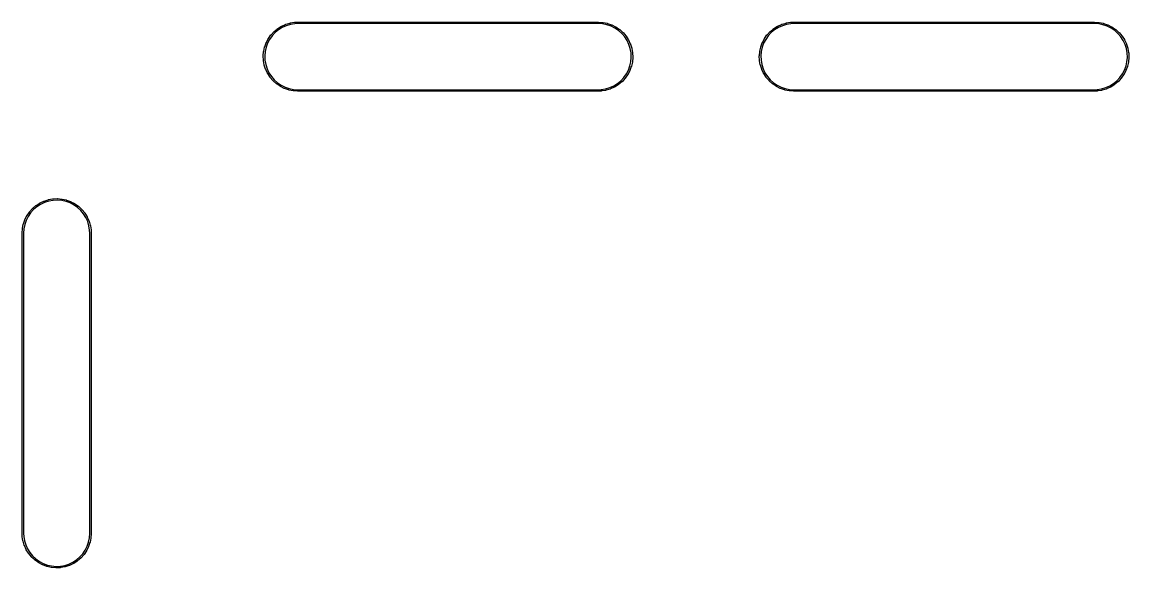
# Model space of a CAD drawing. Extents: x 14.9 to 26, y 3.1 to 12.8.
# Drawn here: x 20.368 to 23.268, y 6.181 to 7.613 of the extents above; entities that cross this region are included whole.
import ezdxf

# ---------------------------------------------------------------- set-up
doc = ezdxf.new("R2010")
doc.units = 0
doc.header["$MEASUREMENT"] = 0
doc.layers.add('BLACK', color=7, linetype='CONTINUOUS')

msp = doc.modelspace()

# ---------------------------------------------------------------- linework, layer by layer
at = {"layer": 'BLACK', "linetype": 'CONTINUOUS'}
for p, q in [((21.0383, 7.59633), (21.0476, 7.60211)), ((21.0476, 7.60211), (21.0477, 7.60224)), ((21.0477, 7.60224), (21.048, 7.60238)), ((21.048, 7.60238), (21.0483, 7.60257)), ((21.0483, 7.60257), (21.0485, 7.60259)), ((21.0485, 7.60259), (21.0585, 7.60709)), ((21.0604, 7.60361), (21.0499, 7.5989)), ((21.0585, 7.60709), (21.0587, 7.60721)), ((21.0587, 7.60721), (21.059, 7.6073)), ((21.059, 7.6073), (21.0593, 7.60745)), ((21.0593, 7.60745), (21.0595, 7.60745)), ((21.0595, 7.60745), (21.07, 7.61059)), ((21.0714, 7.60689), (21.0604, 7.60361)), ((21.07, 7.61059), (21.0701, 7.61068)), ((21.0701, 7.61068), (21.0705, 7.61073)), ((21.0705, 7.61073), (21.0708, 7.61083)), ((21.0708, 7.61083), (21.071, 7.61081)), ((21.071, 7.61081), (21.0818, 7.61253)), ((21.0827, 7.60868), (21.0714, 7.60689)), ((21.0818, 7.61253), (21.082, 7.61259)), ((21.082, 7.61259), (21.0823, 7.61261)), ((21.0823, 7.61261), (21.0827, 7.61266)), ((21.0827, 7.61266), (21.0828, 7.61263)), ((21.0906, 7.60904), (21.0827, 7.60868)), ((21.0828, 7.61263), (21.09, 7.61296)), ((21.09, 7.61296), (21.0901, 7.61298)), ((21.0901, 7.61298), (21.0905, 7.61298)), ((21.0905, 7.61298), (21.0909, 7.613)), ((21.8779, 7.60904), (21.0906, 7.60904)), ((21.0909, 7.613), (21.091, 7.61298)), ((21.091, 7.61298), (21.8775, 7.61298)), ((21.8775, 7.61298), (21.8776, 7.61301)), ((21.8776, 7.61301), (21.878, 7.61298)), ((21.8894, 7.60828), (21.8779, 7.60904)), ((21.878, 7.61298), (21.8784, 7.61298)), ((21.8784, 7.61298), (21.8785, 7.61295)), ((21.8785, 7.61295), (21.8894, 7.61222)), ((21.8894, 7.61222), (21.8896, 7.61226)), ((21.9007, 7.60601), (21.8894, 7.60828)), ((21.8896, 7.61226), (21.8899, 7.61219)), ((21.8899, 7.61219), (21.8903, 7.61217)), ((21.8903, 7.61217), (21.8904, 7.61209)), ((21.8904, 7.61209), (21.9012, 7.60992)), ((21.9115, 7.60227), (21.9007, 7.60601)), ((21.9012, 7.60992), (21.9014, 7.60993)), ((21.9014, 7.60993), (21.9017, 7.60982)), ((21.9017, 7.60982), (21.902, 7.60975)), ((21.902, 7.60975), (21.9022, 7.60965)), ((21.9022, 7.60965), (21.9126, 7.60607)), ((21.9218, 7.59713), (21.9115, 7.60227)), ((21.9126, 7.60607), (21.9127, 7.60606)), ((21.9127, 7.60606), (21.913, 7.60591)), ((21.913, 7.60591), (21.9134, 7.6058)), ((21.9134, 7.6058), (21.9135, 7.60568)), ((21.9135, 7.60568), (21.9233, 7.60076)), ((21.9233, 7.60076), (21.9235, 7.60073)), ((21.9235, 7.60073), (21.9238, 7.60053)), ((21.9238, 7.60053), (21.9241, 7.60038)), ((21.9241, 7.60038), (21.9242, 7.60025)), ((21.9242, 7.60025), (21.9333, 7.59407)), ((22.3383, 7.59633), (22.3476, 7.60211)), ((22.3476, 7.60211), (22.3477, 7.60224)), ((22.3477, 7.60224), (22.348, 7.60238)), ((22.348, 7.60238), (22.3483, 7.60257)), ((22.3483, 7.60257), (22.3485, 7.60259)), ((22.3485, 7.60259), (22.3585, 7.60709)), ((22.3604, 7.60361), (22.3499, 7.5989)), ((22.3585, 7.60709), (22.3587, 7.60721)), ((22.3587, 7.60721), (22.359, 7.6073)), ((22.359, 7.6073), (22.3593, 7.60745)), ((22.3593, 7.60745), (22.3595, 7.60745)), ((22.3595, 7.60745), (22.37, 7.61059)), ((22.3714, 7.60689), (22.3604, 7.60361)), ((22.37, 7.61059), (22.3701, 7.61068)), ((22.3701, 7.61068), (22.3705, 7.61073)), ((22.3705, 7.61073), (22.3708, 7.61083)), ((22.3708, 7.61083), (22.371, 7.61081)), ((22.371, 7.61081), (22.3818, 7.61253)), ((22.3827, 7.60868), (22.3714, 7.60689)), ((22.3818, 7.61253), (22.382, 7.61259)), ((22.382, 7.61259), (22.3823, 7.61261)), ((22.3823, 7.61261), (22.3827, 7.61266)), ((22.3827, 7.61266), (22.3828, 7.61263)), ((22.3906, 7.60904), (22.3827, 7.60868)), ((22.3828, 7.61263), (22.39, 7.61296)), ((22.39, 7.61296), (22.3901, 7.61298)), ((22.3901, 7.61298), (22.3905, 7.61298)), ((22.3905, 7.61298), (22.3909, 7.613)), ((23.1779, 7.60904), (22.3906, 7.60904)), ((22.3909, 7.613), (22.391, 7.61298)), ((22.391, 7.61298), (23.1775, 7.61298)), ((23.1775, 7.61298), (23.1776, 7.61301)), ((23.1776, 7.61301), (23.178, 7.61298)), ((23.1894, 7.60828), (23.1779, 7.60904)), ((23.178, 7.61298), (23.1784, 7.61298)), ((23.1784, 7.61298), (23.1785, 7.61295)), ((23.1785, 7.61295), (23.1894, 7.61222)), ((23.1894, 7.61222), (23.1896, 7.61226)), ((23.2007, 7.60601), (23.1894, 7.60828)), ((23.1896, 7.61226), (23.1899, 7.61219)), ((23.1899, 7.61219), (23.1903, 7.61217)), ((23.1903, 7.61217), (23.1904, 7.61209)), ((23.1904, 7.61209), (23.2012, 7.60992)), ((23.2115, 7.60227), (23.2007, 7.60601)), ((23.2012, 7.60992), (23.2014, 7.60993)), ((23.2014, 7.60993), (23.2017, 7.60982)), ((23.2017, 7.60982), (23.202, 7.60975)), ((23.202, 7.60975), (23.2022, 7.60965)), ((23.2022, 7.60965), (23.2126, 7.60607)), ((23.2218, 7.59713), (23.2115, 7.60227)), ((23.2126, 7.60607), (23.2127, 7.60606)), ((23.2127, 7.60606), (23.213, 7.60591)), ((23.213, 7.60591), (23.2134, 7.6058)), ((23.2134, 7.6058), (23.2135, 7.60568)), ((23.2135, 7.60568), (23.2233, 7.60076)), ((23.2233, 7.60076), (23.2235, 7.60073)), ((23.2235, 7.60073), (23.2238, 7.60053)), ((23.2238, 7.60053), (23.2241, 7.60038)), ((23.2241, 7.60038), (23.2242, 7.60025)), ((23.2242, 7.60025), (23.2333, 7.59407)), ((21.0134, 7.56988), (21.0136, 7.57018)), ((21.0136, 7.57018), (21.0137, 7.5703)), ((21.0137, 7.5703), (21.0201, 7.57924)), ((21.0234, 7.57717), (21.0168, 7.56781)), ((21.0201, 7.57941), (21.0204, 7.57966)), ((21.0201, 7.57924), (21.0201, 7.57941)), ((21.0204, 7.57966), (21.0206, 7.57994)), ((21.0206, 7.57994), (21.0207, 7.58004)), ((21.0207, 7.58004), (21.0282, 7.58807)), ((21.0313, 7.58556), (21.0234, 7.57717)), ((21.0282, 7.58807), (21.0283, 7.58822)), ((21.0283, 7.58822), (21.0286, 7.58844)), ((21.0286, 7.58844), (21.0288, 7.58869)), ((21.0288, 7.58869), (21.029, 7.58877)), ((21.029, 7.58877), (21.0374, 7.59573)), ((21.0401, 7.59285), (21.0313, 7.58556)), ((21.0374, 7.59573), (21.0375, 7.59588)), ((21.0375, 7.59588), (21.0378, 7.59606)), ((21.0378, 7.59606), (21.0381, 7.59628)), ((21.0381, 7.59628), (21.0383, 7.59633)), ((21.0499, 7.5989), (21.0401, 7.59285)), ((21.9313, 7.59068), (21.9218, 7.59713)), ((21.9398, 7.58303), (21.9313, 7.59068)), ((21.9333, 7.59407), (21.9334, 7.59402)), ((21.9334, 7.59402), (21.9337, 7.59379)), ((21.9337, 7.59379), (21.934, 7.59359)), ((21.934, 7.59359), (21.9341, 7.59344)), ((21.9341, 7.59344), (21.9423, 7.58613)), ((21.9473, 7.57431), (21.9398, 7.58303)), ((21.9423, 7.58613), (21.9424, 7.58605)), ((21.9424, 7.58605), (21.9427, 7.58579)), ((21.9427, 7.58579), (21.9429, 7.58556)), ((21.9429, 7.58556), (21.943, 7.5854)), ((21.943, 7.5854), (21.9501, 7.57706)), ((21.9536, 7.56468), (21.9473, 7.57431)), ((21.9501, 7.57706), (21.9503, 7.57696)), ((21.9503, 7.57696), (21.9505, 7.57667)), ((21.9505, 7.57667), (21.9507, 7.57641)), ((21.9507, 7.57641), (21.9507, 7.57624)), ((21.9507, 7.57624), (21.9567, 7.56704)), ((22.3134, 7.56988), (22.3136, 7.57018)), ((22.3136, 7.57018), (22.3137, 7.5703)), ((22.3137, 7.5703), (22.3201, 7.57924)), ((22.3234, 7.57717), (22.3168, 7.56781)), ((22.3201, 7.57941), (22.3204, 7.57966)), ((22.3201, 7.57924), (22.3201, 7.57941)), ((22.3204, 7.57966), (22.3206, 7.57994)), ((22.3206, 7.57994), (22.3207, 7.58004)), ((22.3207, 7.58004), (22.3282, 7.58807)), ((22.3313, 7.58556), (22.3234, 7.57717)), ((22.3282, 7.58807), (22.3283, 7.58822)), ((22.3283, 7.58822), (22.3286, 7.58844)), ((22.3286, 7.58844), (22.3288, 7.58869)), ((22.3288, 7.58869), (22.329, 7.58877)), ((22.329, 7.58877), (22.3374, 7.59573)), ((22.3401, 7.59285), (22.3313, 7.58556)), ((22.3374, 7.59573), (22.3375, 7.59588)), ((22.3375, 7.59588), (22.3378, 7.59606)), ((22.3378, 7.59606), (22.3381, 7.59628)), ((22.3381, 7.59628), (22.3383, 7.59633)), ((22.3499, 7.5989), (22.3401, 7.59285)), ((23.2313, 7.59068), (23.2218, 7.59713)), ((23.2398, 7.58303), (23.2313, 7.59068)), ((23.2333, 7.59407), (23.2334, 7.59402)), ((23.2334, 7.59402), (23.2337, 7.59379)), ((23.2337, 7.59379), (23.234, 7.59359)), ((23.234, 7.59359), (23.2341, 7.59344)), ((23.2341, 7.59344), (23.2423, 7.58613)), ((23.2473, 7.57431), (23.2398, 7.58303)), ((23.2423, 7.58613), (23.2424, 7.58605)), ((23.2424, 7.58605), (23.2427, 7.58579)), ((23.2427, 7.58579), (23.2429, 7.58556)), ((23.2429, 7.58556), (23.243, 7.5854)), ((23.243, 7.5854), (23.2501, 7.57706)), ((23.2536, 7.56468), (23.2473, 7.57431)), ((23.2501, 7.57706), (23.2503, 7.57696)), ((23.2503, 7.57696), (23.2505, 7.57667)), ((23.2505, 7.57667), (23.2507, 7.57641)), ((23.2507, 7.57641), (23.2507, 7.57624)), ((23.2507, 7.57624), (23.2567, 7.56704)), ((21.0012, 7.53678), (21.0036, 7.5475)), ((21.0036, 7.54767), (21.0037, 7.548)), ((21.0036, 7.5475), (21.0036, 7.54767)), ((21.0037, 7.548), (21.0038, 7.54833)), ((21.0038, 7.54833), (21.0039, 7.54848)), ((21.0039, 7.54848), (21.0076, 7.55878)), ((21.0075, 7.54688), (21.005, 7.53568)), ((21.0114, 7.55766), (21.0075, 7.54688)), ((21.0076, 7.55878), (21.0077, 7.55896)), ((21.0077, 7.55896), (21.0078, 7.55926)), ((21.0078, 7.55926), (21.0079, 7.55958)), ((21.0079, 7.55958), (21.0081, 7.55971)), ((21.0081, 7.55971), (21.0132, 7.56942)), ((21.0168, 7.56781), (21.0114, 7.55766)), ((21.0132, 7.5696), (21.0134, 7.56988)), ((21.0132, 7.56942), (21.0132, 7.5696)), ((21.9585, 7.55431), (21.9536, 7.56468)), ((21.9567, 7.56704), (21.9569, 7.56692)), ((21.9569, 7.56692), (21.957, 7.56661)), ((21.957, 7.56661), (21.9572, 7.56632)), ((21.9572, 7.56632), (21.9572, 7.56614)), ((21.9572, 7.56614), (21.9619, 7.55623)), ((21.962, 7.54338), (21.9585, 7.55431)), ((21.9619, 7.55623), (21.962, 7.55609)), ((21.962, 7.55609), (21.9621, 7.55576)), ((21.964, 7.53208), (21.962, 7.54338)), ((21.9621, 7.55576), (21.9623, 7.55545)), ((21.9623, 7.55545), (21.9623, 7.55528)), ((21.9623, 7.55528), (21.9657, 7.54482)), ((21.9657, 7.54482), (21.9658, 7.54467)), ((21.9658, 7.54467), (21.9658, 7.54434)), ((21.9658, 7.54434), (21.9659, 7.54401)), ((21.9659, 7.54401), (21.9659, 7.54383)), ((21.9659, 7.54383), (21.9679, 7.53303)), ((22.3012, 7.53678), (22.3036, 7.5475)), ((22.3036, 7.54767), (22.3037, 7.548)), ((22.3036, 7.5475), (22.3036, 7.54767)), ((22.3037, 7.548), (22.3038, 7.54833)), ((22.3038, 7.54833), (22.3039, 7.54848)), ((22.3039, 7.54848), (22.3076, 7.55878)), ((22.3075, 7.54688), (22.305, 7.53568)), ((22.3114, 7.55766), (22.3075, 7.54688)), ((22.3076, 7.55878), (22.3077, 7.55896)), ((22.3077, 7.55896), (22.3078, 7.55926)), ((22.3078, 7.55926), (22.3079, 7.55958)), ((22.3079, 7.55958), (22.3081, 7.55971)), ((22.3081, 7.55971), (22.3132, 7.56942)), ((22.3168, 7.56781), (22.3114, 7.55766)), ((22.3132, 7.5696), (22.3134, 7.56988)), ((22.3132, 7.56942), (22.3132, 7.5696)), ((23.2585, 7.55431), (23.2536, 7.56468)), ((23.2567, 7.56704), (23.2569, 7.56692)), ((23.2569, 7.56692), (23.257, 7.56661)), ((23.257, 7.56661), (23.2572, 7.56632)), ((23.2572, 7.56632), (23.2572, 7.56614)), ((23.2572, 7.56614), (23.2619, 7.55623)), ((23.262, 7.54338), (23.2585, 7.55431)), ((23.2619, 7.55623), (23.262, 7.55609)), ((23.262, 7.55609), (23.2621, 7.55576)), ((23.264, 7.53208), (23.262, 7.54338)), ((23.2621, 7.55576), (23.2623, 7.55545)), ((23.2623, 7.55545), (23.2623, 7.55528)), ((23.2623, 7.55528), (23.2657, 7.54482)), ((23.2657, 7.54482), (23.2658, 7.54467)), ((23.2658, 7.54467), (23.2658, 7.54434)), ((23.2658, 7.54434), (23.2659, 7.54401)), ((23.2659, 7.54401), (23.2659, 7.54383)), ((23.2659, 7.54383), (23.2679, 7.53303)), ((21, 7.52467), (21.0001, 7.52484)), ((21, 7.52432), (21, 7.52467)), ((21, 7.52398), (21, 7.52432)), ((21, 7.52381), (21, 7.52398)), ((21.0005, 7.51285), (21, 7.52381)), ((21.0001, 7.52484), (21.001, 7.53577)), ((21.0005, 7.51267), (21.0005, 7.51285)), ((21.0006, 7.51233), (21.0005, 7.51267)), ((21.0006, 7.51199), (21.0006, 7.51233)), ((21.001, 7.53595), (21.0011, 7.53628)), ((21.001, 7.53577), (21.001, 7.53595)), ((21.0011, 7.53662), (21.0012, 7.53678)), ((21.0011, 7.53628), (21.0011, 7.53662)), ((21.005, 7.53568), (21.004, 7.52424)), ((21.004, 7.52424), (21.0045, 7.51277)), ((21.0045, 7.51277), (21.0065, 7.50148)), ((21.9635, 7.50918), (21.9645, 7.52061)), ((21.9645, 7.52061), (21.964, 7.53208)), ((21.9684, 7.52002), (21.9675, 7.50909)), ((21.9679, 7.53303), (21.9679, 7.53287)), ((21.9679, 7.53287), (21.9679, 7.53252)), ((21.9679, 7.53252), (21.968, 7.53218)), ((21.968, 7.53218), (21.968, 7.53201)), ((21.968, 7.53201), (21.9685, 7.52104)), ((21.9685, 7.52019), (21.9684, 7.52002)), ((21.9685, 7.52104), (21.9685, 7.52087)), ((21.9685, 7.52087), (21.9685, 7.52053)), ((21.9685, 7.52053), (21.9685, 7.52019)), ((22.3, 7.52467), (22.3001, 7.52484)), ((22.3, 7.52432), (22.3, 7.52467)), ((22.3, 7.52398), (22.3, 7.52432)), ((22.3, 7.52381), (22.3, 7.52398)), ((22.3005, 7.51285), (22.3, 7.52381)), ((22.3001, 7.52484), (22.301, 7.53577)), ((22.3005, 7.51267), (22.3005, 7.51285)), ((22.3006, 7.51233), (22.3005, 7.51267)), ((22.3006, 7.51199), (22.3006, 7.51233)), ((22.301, 7.53595), (22.3011, 7.53628)), ((22.301, 7.53577), (22.301, 7.53595)), ((22.3011, 7.53662), (22.3012, 7.53678)), ((22.3011, 7.53628), (22.3011, 7.53662)), ((22.305, 7.53568), (22.304, 7.52424)), ((22.304, 7.52424), (22.3045, 7.51277)), ((22.3045, 7.51277), (22.3065, 7.50148)), ((23.2635, 7.50918), (23.2645, 7.52061)), ((23.2645, 7.52061), (23.264, 7.53208)), ((23.2684, 7.52002), (23.2675, 7.50909)), ((23.2679, 7.53303), (23.2679, 7.53287)), ((23.2679, 7.53287), (23.2679, 7.53252)), ((23.2679, 7.53252), (23.268, 7.53218)), ((23.268, 7.53218), (23.268, 7.53201)), ((23.268, 7.53201), (23.2685, 7.52104)), ((23.2685, 7.52019), (23.2684, 7.52002)), ((23.2685, 7.52104), (23.2685, 7.52087)), ((23.2685, 7.52087), (23.2685, 7.52053)), ((23.2685, 7.52053), (23.2685, 7.52019)), ((21.0007, 7.51183), (21.0006, 7.51199)), ((21.0026, 7.50103), (21.0007, 7.51183)), ((21.0026, 7.50085), (21.0026, 7.50103)), ((21.0027, 7.50052), (21.0026, 7.50085)), ((21.0027, 7.50018), (21.0027, 7.50052)), ((21.0028, 7.50003), (21.0027, 7.50018)), ((21.0062, 7.48958), (21.0028, 7.50003)), ((21.0062, 7.4894), (21.0062, 7.48958)), ((21.0064, 7.48909), (21.0062, 7.4894)), ((21.0065, 7.48876), (21.0064, 7.48909)), ((21.0065, 7.50148), (21.01, 7.49054)), ((21.0066, 7.48863), (21.0065, 7.48876)), ((21.0113, 7.47871), (21.0066, 7.48863)), ((21.01, 7.49054), (21.0149, 7.48017)), ((21.9517, 7.47705), (21.9571, 7.4872)), ((21.9604, 7.48514), (21.9553, 7.47543)), ((21.9571, 7.4872), (21.961, 7.49797)), ((21.9606, 7.48527), (21.9604, 7.48514)), ((21.9607, 7.4856), (21.9606, 7.48527)), ((21.9608, 7.4859), (21.9607, 7.4856)), ((21.9609, 7.48608), (21.9608, 7.4859)), ((21.9646, 7.49638), (21.9609, 7.48608)), ((21.961, 7.49797), (21.9635, 7.50918)), ((21.9647, 7.49652), (21.9646, 7.49638)), ((21.9648, 7.49686), (21.9647, 7.49652)), ((21.9649, 7.49718), (21.9648, 7.49686)), ((21.9673, 7.50807), (21.9649, 7.49736)), ((21.9649, 7.49736), (21.9649, 7.49718)), ((21.9674, 7.50823), (21.9673, 7.50807)), ((21.9675, 7.50891), (21.9674, 7.50857)), ((21.9674, 7.50857), (21.9674, 7.50823)), ((21.9675, 7.50909), (21.9675, 7.50891)), ((22.3007, 7.51183), (22.3006, 7.51199)), ((22.3026, 7.50103), (22.3007, 7.51183)), ((22.3026, 7.50085), (22.3026, 7.50103)), ((22.3027, 7.50052), (22.3026, 7.50085)), ((22.3027, 7.50018), (22.3027, 7.50052)), ((22.3028, 7.50003), (22.3027, 7.50018)), ((22.3062, 7.48958), (22.3028, 7.50003)), ((22.3062, 7.4894), (22.3062, 7.48958)), ((22.3064, 7.48909), (22.3062, 7.4894)), ((22.3065, 7.48876), (22.3064, 7.48909)), ((22.3065, 7.50148), (22.31, 7.49054)), ((22.3066, 7.48863), (22.3065, 7.48876)), ((22.3113, 7.47871), (22.3066, 7.48863)), ((22.31, 7.49054), (22.3149, 7.48017)), ((23.2517, 7.47705), (23.2571, 7.4872)), ((23.2604, 7.48514), (23.2553, 7.47543)), ((23.2571, 7.4872), (23.261, 7.49797)), ((23.2606, 7.48527), (23.2604, 7.48514)), ((23.2607, 7.4856), (23.2606, 7.48527)), ((23.2608, 7.4859), (23.2607, 7.4856)), ((23.2609, 7.48608), (23.2608, 7.4859)), ((23.2646, 7.49638), (23.2609, 7.48608)), ((23.261, 7.49797), (23.2635, 7.50918)), ((23.2647, 7.49652), (23.2646, 7.49638)), ((23.2648, 7.49686), (23.2647, 7.49652)), ((23.2649, 7.49718), (23.2648, 7.49686)), ((23.2673, 7.50807), (23.2649, 7.49736)), ((23.2649, 7.49736), (23.2649, 7.49718)), ((23.2674, 7.50823), (23.2673, 7.50807)), ((23.2675, 7.50891), (23.2674, 7.50857)), ((23.2674, 7.50857), (23.2674, 7.50823)), ((23.2675, 7.50909), (23.2675, 7.50891)), ((21.0113, 7.47854), (21.0113, 7.47871)), ((21.0115, 7.47825), (21.0113, 7.47854)), ((21.0117, 7.47794), (21.0115, 7.47825)), ((21.0118, 7.47782), (21.0117, 7.47794)), ((21.0178, 7.46861), (21.0118, 7.47782)), ((21.0149, 7.48017), (21.0212, 7.47055)), ((21.0178, 7.46844), (21.0178, 7.46861)), ((21.018, 7.46818), (21.0178, 7.46844)), ((21.0182, 7.46789), (21.018, 7.46818)), ((21.0184, 7.46779), (21.0182, 7.46789)), ((21.0255, 7.45946), (21.0184, 7.46779)), ((21.0212, 7.47055), (21.0287, 7.46183)), ((21.0256, 7.4593), (21.0255, 7.45946)), ((21.0259, 7.45907), (21.0256, 7.4593)), ((21.0261, 7.45881), (21.0259, 7.45907)), ((21.0262, 7.45873), (21.0261, 7.45881)), ((21.0344, 7.45141), (21.0262, 7.45873)), ((21.0287, 7.46183), (21.0372, 7.45418)), ((21.0372, 7.45418), (21.0467, 7.44773)), ((21.9284, 7.45201), (21.9372, 7.45929)), ((21.9395, 7.45609), (21.9311, 7.44912)), ((21.9372, 7.45929), (21.9451, 7.46769)), ((21.9397, 7.45616), (21.9395, 7.45609)), ((21.9399, 7.45642), (21.9397, 7.45616)), ((21.9402, 7.45663), (21.9399, 7.45642)), ((21.9403, 7.45679), (21.9402, 7.45663)), ((21.9478, 7.46482), (21.9403, 7.45679)), ((21.9451, 7.46769), (21.9517, 7.47705)), ((21.9479, 7.46491), (21.9478, 7.46482)), ((21.9481, 7.46519), (21.9479, 7.46491)), ((21.9484, 7.46545), (21.9481, 7.46519)), ((21.9548, 7.47456), (21.9484, 7.46561)), ((21.9484, 7.46561), (21.9484, 7.46545)), ((21.9549, 7.47467), (21.9548, 7.47456)), ((21.9551, 7.47498), (21.9549, 7.47467)), ((21.9553, 7.47526), (21.9551, 7.47498)), ((21.9553, 7.47543), (21.9553, 7.47526)), ((22.3113, 7.47854), (22.3113, 7.47871)), ((22.3115, 7.47825), (22.3113, 7.47854)), ((22.3117, 7.47794), (22.3115, 7.47825)), ((22.3118, 7.47782), (22.3117, 7.47794)), ((22.3178, 7.46861), (22.3118, 7.47782)), ((22.3149, 7.48017), (22.3212, 7.47055)), ((22.3178, 7.46844), (22.3178, 7.46861)), ((22.318, 7.46818), (22.3178, 7.46844)), ((22.3182, 7.46789), (22.318, 7.46818)), ((22.3184, 7.46779), (22.3182, 7.46789)), ((22.3255, 7.45946), (22.3184, 7.46779)), ((22.3212, 7.47055), (22.3287, 7.46183)), ((22.3256, 7.4593), (22.3255, 7.45946)), ((22.3259, 7.45907), (22.3256, 7.4593)), ((22.3261, 7.45881), (22.3259, 7.45907)), ((22.3262, 7.45873), (22.3261, 7.45881)), ((22.3344, 7.45141), (22.3262, 7.45873)), ((22.3287, 7.46183), (22.3372, 7.45418)), ((22.3372, 7.45418), (22.3467, 7.44773)), ((23.2284, 7.45201), (23.2372, 7.45929)), ((23.2395, 7.45609), (23.2311, 7.44912)), ((23.2372, 7.45929), (23.2451, 7.46769)), ((23.2397, 7.45616), (23.2395, 7.45609)), ((23.2399, 7.45642), (23.2397, 7.45616)), ((23.2402, 7.45663), (23.2399, 7.45642)), ((23.2403, 7.45679), (23.2402, 7.45663)), ((23.2478, 7.46482), (23.2403, 7.45679)), ((23.2451, 7.46769), (23.2517, 7.47705)), ((23.2479, 7.46491), (23.2478, 7.46482)), ((23.2481, 7.46519), (23.2479, 7.46491)), ((23.2484, 7.46545), (23.2481, 7.46519)), ((23.2548, 7.47456), (23.2484, 7.46561)), ((23.2484, 7.46561), (23.2484, 7.46545)), ((23.2549, 7.47467), (23.2548, 7.47456)), ((23.2551, 7.47498), (23.2549, 7.47467)), ((23.2553, 7.47526), (23.2551, 7.47498)), ((23.2553, 7.47543), (23.2553, 7.47526)), ((21.0345, 7.45126), (21.0344, 7.45141)), ((21.0348, 7.45107), (21.0345, 7.45126)), ((21.0351, 7.45084), (21.0348, 7.45107)), ((21.0352, 7.45078), (21.0351, 7.45084)), ((21.0443, 7.44461), (21.0352, 7.45078)), ((21.0444, 7.44448), (21.0443, 7.44461)), ((21.0447, 7.44432), (21.0444, 7.44448)), ((21.045, 7.44413), (21.0447, 7.44432)), ((21.0452, 7.44409), (21.045, 7.44413)), ((21.055, 7.43918), (21.0452, 7.44409)), ((21.0467, 7.44773), (21.057, 7.44259)), ((21.0551, 7.43906), (21.055, 7.43918)), ((21.0555, 7.43895), (21.0551, 7.43906)), ((21.0558, 7.43879), (21.0555, 7.43895)), ((21.0559, 7.43878), (21.0558, 7.43879)), ((21.0663, 7.43521), (21.0559, 7.43878)), ((21.057, 7.44259), (21.0678, 7.43885)), ((21.0665, 7.43511), (21.0663, 7.43521)), ((21.0668, 7.43504), (21.0665, 7.43511)), ((21.0671, 7.43493), (21.0668, 7.43504)), ((21.0673, 7.43494), (21.0671, 7.43493)), ((21.0781, 7.43277), (21.0673, 7.43494)), ((21.0678, 7.43885), (21.0791, 7.43658)), ((21.0782, 7.43269), (21.0781, 7.43277)), ((21.0786, 7.43267), (21.0782, 7.43269)), ((21.0789, 7.4326), (21.0786, 7.43267)), ((21.0791, 7.43263), (21.0789, 7.4326)), ((21.0791, 7.43658), (21.0906, 7.43581)), ((21.09, 7.43191), (21.0791, 7.43263)), ((21.0901, 7.43188), (21.09, 7.43191)), ((21.0905, 7.43188), (21.0901, 7.43188)), ((21.0909, 7.43185), (21.0905, 7.43188)), ((21.0906, 7.43581), (21.8779, 7.43581)), ((21.091, 7.43188), (21.0909, 7.43185)), ((21.8775, 7.43188), (21.091, 7.43188)), ((21.8776, 7.43186), (21.8775, 7.43188)), ((21.878, 7.43188), (21.8776, 7.43186)), ((21.8779, 7.43581), (21.8858, 7.43617)), ((21.8784, 7.43188), (21.878, 7.43188)), ((21.8785, 7.4319), (21.8784, 7.43188)), ((21.8857, 7.43223), (21.8785, 7.4319)), ((21.8858, 7.43219), (21.8857, 7.43223)), ((21.8858, 7.43617), (21.8971, 7.43797)), ((21.8862, 7.43225), (21.8858, 7.43219)), ((21.8865, 7.43227), (21.8862, 7.43225)), ((21.8867, 7.43233), (21.8865, 7.43227)), ((21.8975, 7.43404), (21.8867, 7.43233)), ((21.8971, 7.43797), (21.9081, 7.44125)), ((21.8977, 7.43402), (21.8975, 7.43404)), ((21.898, 7.43412), (21.8977, 7.43402)), ((21.8984, 7.43418), (21.898, 7.43412)), ((21.8985, 7.43427), (21.8984, 7.43418)), ((21.909, 7.43741), (21.8985, 7.43427)), ((21.9081, 7.44125), (21.9186, 7.44596)), ((21.9092, 7.43741), (21.909, 7.43741)), ((21.9095, 7.43755), (21.9092, 7.43741)), ((21.9098, 7.43765), (21.9095, 7.43755)), ((21.91, 7.43776), (21.9098, 7.43765)), ((21.92, 7.44226), (21.91, 7.43776)), ((21.9186, 7.44596), (21.9284, 7.45201)), ((21.9202, 7.44229), (21.92, 7.44226)), ((21.9205, 7.44247), (21.9202, 7.44229)), ((21.9208, 7.44261), (21.9205, 7.44247)), ((21.9209, 7.44274), (21.9208, 7.44261)), ((21.9302, 7.44853), (21.9209, 7.44274)), ((21.9304, 7.44858), (21.9302, 7.44853)), ((21.9307, 7.4488), (21.9304, 7.44858)), ((21.931, 7.44898), (21.9307, 7.4488)), ((21.9311, 7.44912), (21.931, 7.44898)), ((22.3345, 7.45126), (22.3344, 7.45141)), ((22.3348, 7.45107), (22.3345, 7.45126)), ((22.3351, 7.45084), (22.3348, 7.45107)), ((22.3352, 7.45078), (22.3351, 7.45084)), ((22.3443, 7.44461), (22.3352, 7.45078)), ((22.3444, 7.44448), (22.3443, 7.44461)), ((22.3447, 7.44432), (22.3444, 7.44448)), ((22.345, 7.44413), (22.3447, 7.44432)), ((22.3452, 7.44409), (22.345, 7.44413)), ((22.355, 7.43918), (22.3452, 7.44409)), ((22.3467, 7.44773), (22.357, 7.44259)), ((22.3551, 7.43906), (22.355, 7.43918)), ((22.3555, 7.43895), (22.3551, 7.43906)), ((22.3558, 7.43879), (22.3555, 7.43895)), ((22.3559, 7.43878), (22.3558, 7.43879)), ((22.3663, 7.43521), (22.3559, 7.43878)), ((22.357, 7.44259), (22.3678, 7.43885)), ((22.3665, 7.43511), (22.3663, 7.43521)), ((22.3668, 7.43504), (22.3665, 7.43511)), ((22.3671, 7.43493), (22.3668, 7.43504)), ((22.3673, 7.43494), (22.3671, 7.43493)), ((22.3781, 7.43277), (22.3673, 7.43494)), ((22.3678, 7.43885), (22.3791, 7.43658)), ((22.3782, 7.43269), (22.3781, 7.43277)), ((22.3786, 7.43267), (22.3782, 7.43269)), ((22.3789, 7.4326), (22.3786, 7.43267)), ((22.3791, 7.43263), (22.3789, 7.4326)), ((22.3791, 7.43658), (22.3906, 7.43581)), ((22.39, 7.43191), (22.3791, 7.43263)), ((22.3901, 7.43188), (22.39, 7.43191)), ((22.3905, 7.43188), (22.3901, 7.43188)), ((22.3909, 7.43185), (22.3905, 7.43188)), ((22.3906, 7.43581), (23.1779, 7.43581)), ((22.391, 7.43188), (22.3909, 7.43185)), ((23.1775, 7.43188), (22.391, 7.43188)), ((23.1776, 7.43186), (23.1775, 7.43188)), ((23.178, 7.43188), (23.1776, 7.43186)), ((23.1779, 7.43581), (23.1858, 7.43617)), ((23.1784, 7.43188), (23.178, 7.43188)), ((23.1785, 7.4319), (23.1784, 7.43188)), ((23.1857, 7.43223), (23.1785, 7.4319)), ((23.1858, 7.43219), (23.1857, 7.43223)), ((23.1858, 7.43617), (23.1971, 7.43797)), ((23.1862, 7.43225), (23.1858, 7.43219)), ((23.1865, 7.43227), (23.1862, 7.43225)), ((23.1867, 7.43233), (23.1865, 7.43227)), ((23.1975, 7.43404), (23.1867, 7.43233)), ((23.1971, 7.43797), (23.2081, 7.44125)), ((23.1977, 7.43402), (23.1975, 7.43404)), ((23.198, 7.43412), (23.1977, 7.43402)), ((23.1984, 7.43418), (23.198, 7.43412)), ((23.1985, 7.43427), (23.1984, 7.43418)), ((23.209, 7.43741), (23.1985, 7.43427)), ((23.2081, 7.44125), (23.2186, 7.44596)), ((23.2092, 7.43741), (23.209, 7.43741)), ((23.2095, 7.43755), (23.2092, 7.43741)), ((23.2098, 7.43765), (23.2095, 7.43755)), ((23.21, 7.43776), (23.2098, 7.43765)), ((23.22, 7.44226), (23.21, 7.43776)), ((23.2186, 7.44596), (23.2284, 7.45201)), ((23.2202, 7.44229), (23.22, 7.44226)), ((23.2205, 7.44247), (23.2202, 7.44229)), ((23.2208, 7.44261), (23.2205, 7.44247)), ((23.2209, 7.44274), (23.2208, 7.44261)), ((23.2302, 7.44853), (23.2209, 7.44274)), ((23.2304, 7.44858), (23.2302, 7.44853)), ((23.2307, 7.4488), (23.2304, 7.44858)), ((23.231, 7.44898), (23.2307, 7.4488)), ((23.2311, 7.44912), (23.231, 7.44898)), ((20.4049, 7.13224), (20.4141, 7.13822)), ((20.4164, 7.13505), (20.4068, 7.1288)), ((20.4141, 7.13822), (20.4142, 7.13835)), ((20.4142, 7.13835), (20.4145, 7.1385)), ((20.4145, 7.1385), (20.4148, 7.13868)), ((20.4148, 7.13868), (20.415, 7.13872)), ((20.415, 7.13872), (20.4249, 7.14343)), ((20.4268, 7.13998), (20.4164, 7.13505)), ((20.4249, 7.14343), (20.425, 7.14354)), ((20.425, 7.14354), (20.4253, 7.14365)), ((20.4253, 7.14365), (20.4257, 7.14379)), ((20.4257, 7.14379), (20.4258, 7.1438)), ((20.4258, 7.1438), (20.4363, 7.14716)), ((20.4377, 7.14349), (20.4268, 7.13998)), ((20.4363, 7.14716), (20.4364, 7.14725)), ((20.4364, 7.14725), (20.4368, 7.14731)), ((20.4368, 7.14731), (20.4371, 7.14742)), ((20.4371, 7.14742), (20.4373, 7.14741)), ((20.4373, 7.14741), (20.4481, 7.14935)), ((20.449, 7.14552), (20.4377, 7.14349)), ((20.4481, 7.14935), (20.4482, 7.14942)), ((20.4482, 7.14942), (20.4486, 7.14944)), ((20.4486, 7.14944), (20.4489, 7.1495)), ((20.4489, 7.1495), (20.4491, 7.14946)), ((20.4605, 7.14604), (20.449, 7.14552)), ((20.4491, 7.14946), (20.4601, 7.14996)), ((20.4601, 7.14996), (20.4602, 7.15001)), ((20.4602, 7.15001), (20.4606, 7.14998)), ((20.4719, 7.14504), (20.4605, 7.14604)), ((20.4606, 7.14998), (20.4609, 7.15)), ((20.4609, 7.15), (20.4611, 7.14994)), ((20.4611, 7.14994), (20.472, 7.14898)), ((20.4831, 7.14253), (20.4719, 7.14504)), ((20.472, 7.14898), (20.4722, 7.14901)), ((20.4722, 7.14901), (20.4725, 7.14894)), ((20.4725, 7.14894), (20.4729, 7.14891)), ((20.4729, 7.14891), (20.473, 7.14883)), ((20.473, 7.14883), (20.4837, 7.14643)), ((20.4939, 7.13857), (20.4831, 7.14253)), ((20.4837, 7.14643), (20.4839, 7.14644)), ((20.4839, 7.14644), (20.4842, 7.14632)), ((20.4842, 7.14632), (20.4846, 7.14624)), ((20.4846, 7.14624), (20.4847, 7.14614)), ((20.4847, 7.14614), (20.495, 7.14235)), ((20.5041, 7.13322), (20.4939, 7.13857)), ((20.495, 7.14235), (20.4952, 7.14234)), ((20.4952, 7.14234), (20.4955, 7.14218)), ((20.4955, 7.14218), (20.4958, 7.14206)), ((20.4958, 7.14206), (20.496, 7.14194)), ((20.496, 7.14194), (20.5057, 7.13682)), ((20.5057, 7.13682), (20.5058, 7.13678)), ((20.5058, 7.13678), (20.5061, 7.13658)), ((20.5061, 7.13658), (20.5064, 7.13642)), ((20.5064, 7.13642), (20.5065, 7.13628)), ((20.5065, 7.13628), (20.5155, 7.12992)), ((20.3809, 7.1057), (20.387, 7.11478)), ((20.3904, 7.11277), (20.384, 7.10328)), ((20.387, 7.11478), (20.3871, 7.11494)), ((20.3871, 7.11494), (20.3873, 7.1152)), ((20.3873, 7.1152), (20.3875, 7.11549)), ((20.3875, 7.11549), (20.3877, 7.11558)), ((20.3877, 7.11558), (20.395, 7.12377)), ((20.3981, 7.12133), (20.3904, 7.11277)), ((20.395, 7.12377), (20.3951, 7.12392)), ((20.3951, 7.12392), (20.3953, 7.12415)), ((20.3953, 7.12415), (20.3955, 7.12441)), ((20.3955, 7.12441), (20.3957, 7.12448)), ((20.3957, 7.12448), (20.404, 7.13163)), ((20.4068, 7.1288), (20.3981, 7.12133)), ((20.404, 7.13163), (20.4041, 7.13177)), ((20.4041, 7.13177), (20.4044, 7.13196)), ((20.4044, 7.13196), (20.4047, 7.13218)), ((20.4047, 7.13218), (20.4049, 7.13224)), ((20.5134, 7.12657), (20.5041, 7.13322)), ((20.5218, 7.11874), (20.5134, 7.12657)), ((20.5155, 7.12992), (20.5157, 7.12986)), ((20.5157, 7.12986), (20.5159, 7.12962)), ((20.5159, 7.12962), (20.5162, 7.12942)), ((20.5162, 7.12942), (20.5163, 7.12927)), ((20.5163, 7.12927), (20.5243, 7.12179)), ((20.5291, 7.10987), (20.5218, 7.11874)), ((20.5243, 7.12179), (20.5245, 7.1217)), ((20.5245, 7.1217), (20.5247, 7.12144)), ((20.5247, 7.12144), (20.5249, 7.1212)), ((20.5249, 7.1212), (20.525, 7.12104)), ((20.525, 7.12104), (20.532, 7.11256)), ((20.5352, 7.10011), (20.5291, 7.10987)), ((20.532, 7.11256), (20.5321, 7.11246)), ((20.5321, 7.11246), (20.5323, 7.11216)), ((20.5323, 7.11216), (20.5325, 7.1119)), ((20.5325, 7.1119), (20.5326, 7.11173)), ((20.5326, 7.11173), (20.5384, 7.1024)), ((20.369, 7.07193), (20.3712, 7.08269)), ((20.3712, 7.08287), (20.3713, 7.08319)), ((20.3712, 7.08269), (20.3712, 7.08287)), ((20.3713, 7.08319), (20.3714, 7.08353)), ((20.3714, 7.08353), (20.3715, 7.08368)), ((20.3715, 7.08368), (20.375, 7.09406)), ((20.3751, 7.08216), (20.3728, 7.0709)), ((20.375, 7.09423), (20.3752, 7.09454)), ((20.375, 7.09406), (20.375, 7.09423)), ((20.3788, 7.09301), (20.3751, 7.08216)), ((20.3752, 7.09454), (20.3753, 7.09487)), ((20.3753, 7.09487), (20.3754, 7.095)), ((20.3754, 7.095), (20.3803, 7.10481)), ((20.384, 7.10328), (20.3788, 7.09301)), ((20.3803, 7.10481), (20.3804, 7.10499)), ((20.3804, 7.10499), (20.3806, 7.10527)), ((20.3806, 7.10527), (20.3807, 7.10558)), ((20.3807, 7.10558), (20.3809, 7.1057)), ((20.5399, 7.08964), (20.5352, 7.10011)), ((20.5384, 7.1024), (20.5385, 7.10228)), ((20.5385, 7.10228), (20.5386, 7.10196)), ((20.5386, 7.10196), (20.5388, 7.10167)), ((20.5388, 7.10167), (20.5388, 7.10149)), ((20.5388, 7.10149), (20.5433, 7.09148)), ((20.5431, 7.07864), (20.5399, 7.08964)), ((20.5449, 7.06728), (20.5431, 7.07864)), ((20.5433, 7.09148), (20.5435, 7.09134)), ((20.5435, 7.09134), (20.5436, 7.09101)), ((20.5436, 7.09101), (20.5437, 7.0907)), ((20.5437, 7.0907), (20.5437, 7.09052)), ((20.5437, 7.09052), (20.5468, 7.08)), ((20.5468, 7.08), (20.5469, 7.07985)), ((20.5469, 7.07985), (20.547, 7.07951)), ((20.547, 7.07951), (20.5471, 7.07918)), ((20.5471, 7.07918), (20.5471, 7.079)), ((20.5471, 7.079), (20.5488, 7.06817)), ((20.3681, 7.05992), (20.3682, 7.06)), ((20.3681, 7.05951), (20.3681, 7.05992)), ((20.3681, 7.05911), (20.3681, 7.05951)), ((20.3681, 7.05902), (20.3681, 7.05911)), ((20.3681, 6.27249), (20.3681, 7.05902)), ((20.3682, 7.06), (20.3689, 7.07091)), ((20.3689, 7.07177), (20.369, 7.07193)), ((20.3689, 7.07143), (20.3689, 7.07177)), ((20.3689, 7.07109), (20.3689, 7.07143)), ((20.3689, 7.07091), (20.3689, 7.07109)), ((20.3728, 7.0709), (20.3721, 7.05938)), ((20.3721, 7.05938), (20.3721, 6.27209)), ((20.5453, 7.0594), (20.5449, 7.06728)), ((20.5453, 6.27211), (20.5453, 7.0594)), ((20.5488, 7.06817), (20.5488, 7.06804)), ((20.5488, 7.06804), (20.5489, 7.06768)), ((20.5489, 7.06768), (20.5489, 7.06732)), ((20.5489, 7.06732), (20.5489, 7.06717)), ((20.5489, 7.06717), (20.5492, 7.05998)), ((20.5492, 7.05998), (20.5492, 7.05992)), ((20.5492, 7.05992), (20.5492, 7.05949)), ((20.5492, 7.05949), (20.5492, 7.05906)), ((20.5492, 7.05906), (20.5492, 7.05901)), ((20.5492, 7.05901), (20.5492, 6.27247)), ((20.3681, 6.27243), (20.3681, 6.27249)), ((20.3681, 6.272), (20.3681, 6.27243)), ((20.3681, 6.27157), (20.3681, 6.272)), ((20.3681, 6.27152), (20.3681, 6.27157)), ((20.3685, 6.26432), (20.3681, 6.27152)), ((20.3721, 6.27209), (20.3724, 6.26422)), ((20.5445, 6.26059), (20.5453, 6.27211)), ((20.5492, 6.27149), (20.5485, 6.26058)), ((20.5492, 6.27247), (20.5493, 6.27239)), ((20.5493, 6.27239), (20.5492, 6.27198)), ((20.5492, 6.27198), (20.5492, 6.27157)), ((20.5492, 6.27157), (20.5492, 6.27149)), ((20.3684, 6.26418), (20.3685, 6.26432)), ((20.3685, 6.26382), (20.3684, 6.26418)), ((20.3685, 6.26345), (20.3685, 6.26382)), ((20.3686, 6.26332), (20.3685, 6.26345)), ((20.3703, 6.25249), (20.3686, 6.26332)), ((20.3703, 6.25231), (20.3703, 6.25249)), ((20.3704, 6.25198), (20.3703, 6.25231)), ((20.3704, 6.25164), (20.3704, 6.25198)), ((20.3705, 6.25149), (20.3704, 6.25164)), ((20.3737, 6.24097), (20.3705, 6.25149)), ((20.3724, 6.26422), (20.3742, 6.25286)), ((20.3737, 6.2408), (20.3737, 6.24097)), ((20.3738, 6.24048), (20.3737, 6.2408)), ((20.3739, 6.24015), (20.3738, 6.24048)), ((20.374, 6.24001), (20.3739, 6.24015)), ((20.3785, 6.23), (20.374, 6.24001)), ((20.3742, 6.25286), (20.3775, 6.24186)), ((20.3775, 6.24186), (20.3822, 6.23139)), ((20.5334, 6.22822), (20.5385, 6.23848)), ((20.5419, 6.2365), (20.537, 6.22668)), ((20.5385, 6.23848), (20.5423, 6.24934)), ((20.542, 6.23663), (20.5419, 6.2365)), ((20.5422, 6.23696), (20.542, 6.23663)), ((20.5423, 6.23726), (20.5422, 6.23696)), ((20.5423, 6.24934), (20.5445, 6.26059)), ((20.5459, 6.24782), (20.5423, 6.23744)), ((20.5423, 6.23744), (20.5423, 6.23726)), ((20.546, 6.24797), (20.5459, 6.24782)), ((20.5461, 6.2483), (20.546, 6.24797)), ((20.5462, 6.24863), (20.5461, 6.2483)), ((20.5483, 6.25957), (20.5462, 6.24881)), ((20.5462, 6.24881), (20.5462, 6.24863)), ((20.5484, 6.25973), (20.5483, 6.25957)), ((20.5485, 6.26041), (20.5484, 6.26007)), ((20.5484, 6.26007), (20.5484, 6.25973)), ((20.5485, 6.26058), (20.5485, 6.26041)), ((20.3785, 6.22983), (20.3785, 6.23)), ((20.3787, 6.22953), (20.3785, 6.22983)), ((20.3789, 6.22922), (20.3787, 6.22953)), ((20.379, 6.2291), (20.3789, 6.22922)), ((20.3848, 6.21977), (20.379, 6.2291)), ((20.3822, 6.23139), (20.3883, 6.22163)), ((20.3848, 6.2196), (20.3848, 6.21977)), ((20.385, 6.21933), (20.3848, 6.2196)), ((20.3852, 6.21904), (20.385, 6.21933)), ((20.3854, 6.21894), (20.3852, 6.21904)), ((20.3923, 6.21045), (20.3854, 6.21894)), ((20.3883, 6.22163), (20.3955, 6.21276)), ((20.3924, 6.21029), (20.3923, 6.21045)), ((20.3927, 6.21006), (20.3924, 6.21029)), ((20.3929, 6.20979), (20.3927, 6.21006)), ((20.393, 6.20971), (20.3929, 6.20979)), ((20.4011, 6.20222), (20.393, 6.20971)), ((20.3955, 6.21276), (20.4039, 6.20493)), ((20.5106, 6.2027), (20.5193, 6.21017)), ((20.5216, 6.20701), (20.5133, 6.19987)), ((20.5193, 6.21017), (20.5269, 6.21873)), ((20.5218, 6.20709), (20.5216, 6.20701)), ((20.522, 6.20735), (20.5218, 6.20709)), ((20.5223, 6.20757), (20.522, 6.20735)), ((20.5224, 6.20773), (20.5223, 6.20757)), ((20.5297, 6.21591), (20.5224, 6.20773)), ((20.5269, 6.21873), (20.5334, 6.22822)), ((20.5298, 6.21601), (20.5297, 6.21591)), ((20.53, 6.2163), (20.5298, 6.21601)), ((20.5303, 6.21655), (20.53, 6.2163)), ((20.5365, 6.2258), (20.5303, 6.21672)), ((20.5303, 6.21672), (20.5303, 6.21655)), ((20.5366, 6.22592), (20.5365, 6.2258)), ((20.5368, 6.22622), (20.5366, 6.22592)), ((20.537, 6.22651), (20.5368, 6.22622)), ((20.537, 6.22668), (20.537, 6.22651)), ((20.4012, 6.20207), (20.4011, 6.20222)), ((20.4014, 6.20187), (20.4012, 6.20207)), ((20.4017, 6.20164), (20.4014, 6.20187)), ((20.4019, 6.20157), (20.4017, 6.20164)), ((20.4108, 6.19522), (20.4019, 6.20157)), ((20.4039, 6.20493), (20.4133, 6.19828)), ((20.4109, 6.19508), (20.4108, 6.19522)), ((20.4112, 6.19492), (20.4109, 6.19508)), ((20.4115, 6.19472), (20.4112, 6.19492)), ((20.4117, 6.19468), (20.4115, 6.19472)), ((20.4214, 6.18956), (20.4117, 6.19468)), ((20.4133, 6.19828), (20.4235, 6.19293)), ((20.4215, 6.18944), (20.4214, 6.18956)), ((20.4218, 6.18932), (20.4215, 6.18944)), ((20.4222, 6.18916), (20.4218, 6.18932)), ((20.4223, 6.18914), (20.4222, 6.18916)), ((20.4326, 6.18535), (20.4223, 6.18914)), ((20.4235, 6.19293), (20.4342, 6.18896)), ((20.4328, 6.18525), (20.4326, 6.18535)), ((20.4331, 6.18518), (20.4328, 6.18525)), ((20.4334, 6.18506), (20.4331, 6.18518)), ((20.4336, 6.18506), (20.4334, 6.18506)), ((20.4443, 6.18267), (20.4336, 6.18506)), ((20.4342, 6.18896), (20.4454, 6.18646)), ((20.4445, 6.18259), (20.4443, 6.18267)), ((20.4448, 6.18256), (20.4445, 6.18259)), ((20.4452, 6.18248), (20.4448, 6.18256)), ((20.4453, 6.18251), (20.4452, 6.18248)), ((20.4563, 6.18156), (20.4453, 6.18251)), ((20.4454, 6.18646), (20.4569, 6.18546)), ((20.4564, 6.1815), (20.4563, 6.18156)), ((20.4568, 6.18151), (20.4564, 6.1815)), ((20.4571, 6.18148), (20.4568, 6.18151)), ((20.4569, 6.18546), (20.4683, 6.18598)), ((20.4573, 6.18153), (20.4571, 6.18148)), ((20.4683, 6.18203), (20.4573, 6.18153)), ((20.4683, 6.18598), (20.4796, 6.18801)), ((20.4684, 6.182), (20.4683, 6.18203)), ((20.4688, 6.18206), (20.4684, 6.182)), ((20.4691, 6.18207), (20.4688, 6.18206)), ((20.4693, 6.18215), (20.4691, 6.18207)), ((20.4801, 6.18409), (20.4693, 6.18215)), ((20.4796, 6.18801), (20.4906, 6.19152)), ((20.4803, 6.18408), (20.4801, 6.18409)), ((20.4806, 6.18418), (20.4803, 6.18408)), ((20.4809, 6.18424), (20.4806, 6.18418)), ((20.4811, 6.18434), (20.4809, 6.18424)), ((20.4915, 6.18769), (20.4811, 6.18434)), ((20.4906, 6.19152), (20.5009, 6.19644)), ((20.4917, 6.1877), (20.4915, 6.18769)), ((20.492, 6.18785), (20.4917, 6.1877)), ((20.4923, 6.18796), (20.492, 6.18785)), ((20.4925, 6.18807), (20.4923, 6.18796)), ((20.5024, 6.19278), (20.4925, 6.18807)), ((20.5009, 6.19644), (20.5106, 6.2027)), ((20.5026, 6.19281), (20.5024, 6.19278)), ((20.5029, 6.193), (20.5026, 6.19281)), ((20.5032, 6.19315), (20.5029, 6.193)), ((20.5033, 6.19328), (20.5032, 6.19315)), ((20.5125, 6.19926), (20.5033, 6.19328)), ((20.5127, 6.19931), (20.5125, 6.19926)), ((20.5129, 6.19954), (20.5127, 6.19931)), ((20.5132, 6.19972), (20.5129, 6.19954)), ((20.5133, 6.19987), (20.5132, 6.19972))]:
    msp.add_line(p, q, dxfattribs=at)

doc.saveas('drawing.dxf')
